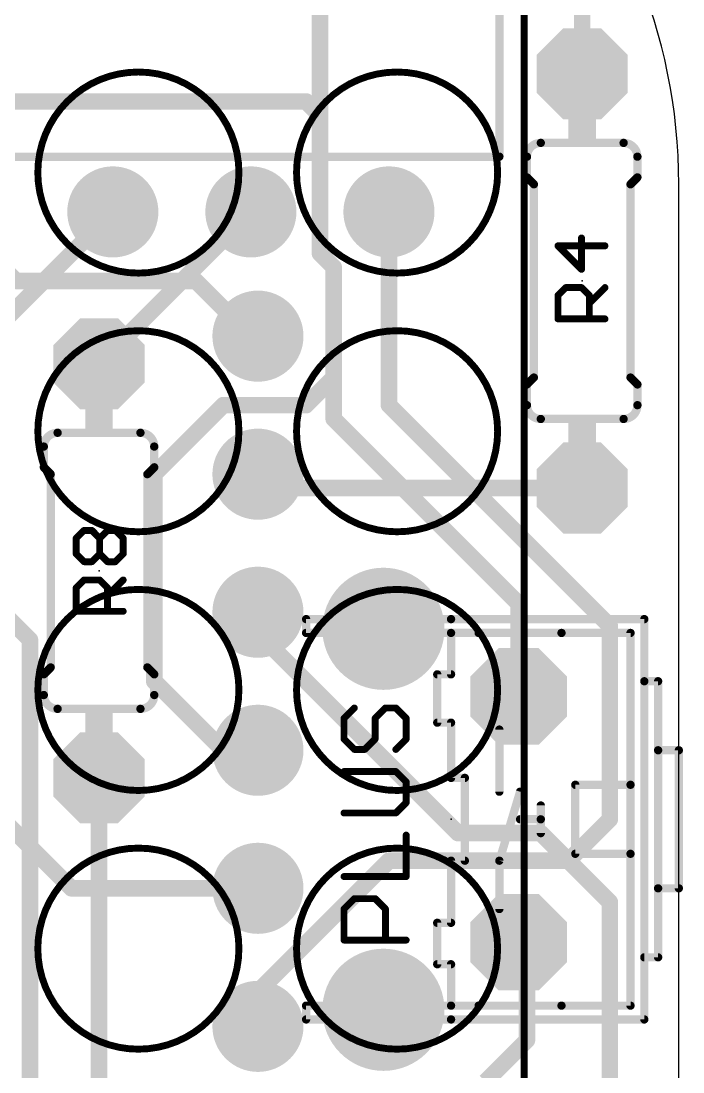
# Model space of a CAD drawing. Extents: x -21.9 to 21.9, y -25.4 to 25.4.
# Drawn here: x 9.74 to 21.92, y -4.65 to 14.69 of the extents above; entities that cross this region are included whole.
import ezdxf

# ---------------------------------------------------------------- set-up
doc = ezdxf.new("R2010")
doc.units = 0
for name, color, linetype in [('1', 12, 'CONTINUOUS'), ('16', 132, 'CONTINUOUS'), ('17', 110, 'CONTINUOUS'), ('20', 53, 'CONTINUOUS'), ('21', 253, 'CONTINUOUS'), ('23', 53, 'CONTINUOUS'), ('25', 253, 'CONTINUOUS'), ('51', 253, 'CONTINUOUS'), ('52', 6, 'CONTINUOUS')]:
    doc.layers.add(name, color=color, linetype=linetype)

# ---------------------------------------------------------------- blocks, each defined once
blk = doc.blocks.new('ROUNDP')
at = {"const_width": 0.5}
blk.add_lwpolyline([(0, -0.25, 1), (0, 0.25, 1), (0, -0.25)], format="xyb", dxfattribs=at)
blk = doc.blocks.new('OCTAGONP')
at = {"const_width": 0.5}
blk.add_lwpolyline([(-0.25, -0.1036), (-0.25, 0.1036), (-0.1036, 0.25), (0.1036, 0.25), (0.25, 0.1036), (0.25, -0.1036), (0.1036, -0.25), (-0.1036, -0.25), (-0.25, -0.1036), (-0.25, 0.1036)], dxfattribs=at)
blk = doc.blocks.new('RECT')
blk.add_solid([(-0.5, -0.5), (0.5, -0.5), (-0.5, 0.5), (0.5, 0.5)])

msp = doc.modelspace()

# ---------------------------------------------------------------- linework, layer by layer
at = {"layer": '1', "const_width": 0.3048}
for points in [[(14.986, 13.208), (1.778, 13.208)], [(15.24, 12.954), (14.986, 13.208)], [(15.24, 10.414), (15.24, 12.954)], [(16.51, 7.62), (16.51, 11.176)], [(9.652, 9.906), (8.89, 10.668)], [(15.494, 10.16), (15.24, 10.414)], [(15.494, 7.366), (15.494, 10.16)], [(9.652, 9.906), (12.954, 9.906)], [(12.954, 9.906), (13.97, 8.89)], [(13.97, 8.89), (14.1, 8.89)], [(14.1, 8.89), (14.224, 8.89)], [(16.51, 7.62), (20.574, 3.556)], [(18.8976, 3.9624), (15.494, 7.366)], [(18.8976, 2.2606), (18.8976, 3.9624)], [(20.574, 3.556), (20.574, 0)], [(8.636, 0.762), (10.668, -1.27)], [(20.574, 0), (19.812, -0.762)], [(16.51, -0.762), (14.073, -3.199)], [(19.812, -0.762), (16.51, -0.762)], [(10.668, -1.27), (14.1, -1.27)], [(14.1, -1.27), (14.224, -1.27)], [(19.05, -2.413), (18.8976, -2.2606)], [(19.05, -4.064), (19.05, -2.413)], [(14.073, -3.199), (14.1, -3.199)], [(14.1, -3.199), (14.1, -3.81)], [(18.288, -4.826), (19.05, -4.064)]]:
    msp.add_lwpolyline(points, dxfattribs=at)
at = {"layer": '1', "const_width": 0.1524}
for points in [[(15.0399, 13.2619, 1), (14.9321, 13.1541)], [(14.986, 13.1318, 1), (14.986, 13.2842)], [(15.3162, 12.954, 1), (15.1638, 12.954)], [(15.1861, 12.9001, 1), (15.2939, 13.0079)], [(16.5862, 11.176, 1), (16.4338, 11.176)], [(15.2939, 10.4679, 1), (15.1861, 10.3601)], [(15.1638, 10.414, 1), (15.3162, 10.414)], [(15.5702, 10.16, 1), (15.4178, 10.16)], [(15.4401, 10.1061, 1), (15.5479, 10.2139)], [(13.0079, 9.9599, 1), (12.9001, 9.8521)], [(12.954, 9.8298, 1), (12.954, 9.9822)], [(9.5981, 9.8521, 1), (9.7059, 9.9599)], [(13.97, 8.9662, 1), (13.97, 8.8138)], [(13.9161, 8.8361, 1), (14.0239, 8.9439)], [(14.1, 8.9662, 1), (14.1, 8.8138)], [(14.1, 8.8138, 1), (14.1, 8.9662)], [(14.224, 8.8138, 1), (14.224, 8.9662)], [(16.5639, 7.6739, 1), (16.4561, 7.5661)], [(16.4338, 7.62, 1), (16.5862, 7.62)], [(15.5479, 7.4199, 1), (15.4401, 7.3121)], [(15.4178, 7.366, 1), (15.5702, 7.366)], [(18.9738, 3.9624, 1), (18.8214, 3.9624)], [(18.8437, 3.9085, 1), (18.9515, 4.0163)], [(20.6502, 3.556, 1), (20.4978, 3.556)], [(20.5201, 3.5021, 1), (20.6279, 3.6099)], [(18.8214, 2.2606, 1), (18.9738, 2.2606)], [(20.4978, 0, 1), (20.6502, 0)], [(20.6279, -0.0539, 1), (20.5201, 0.0539)], [(16.51, -0.6858, 1), (16.51, -0.8382)], [(16.5639, -0.8159, 1), (16.4561, -0.7081)], [(19.7581, -0.7081, 1), (19.8659, -0.8159)], [(19.812, -0.8382, 1), (19.812, -0.6858)], [(10.668, -1.1938, 1), (10.668, -1.3462)], [(10.6141, -1.3239, 1), (10.7219, -1.2161)], [(14.1, -1.1938, 1), (14.1, -1.3462)], [(14.1, -1.3462, 1), (14.1, -1.1938)], [(14.224, -1.3462, 1), (14.224, -1.1938)], [(18.9515, -2.2067, 1), (18.8437, -2.3145)], [(19.1262, -2.413, 1), (18.9738, -2.413)], [(18.9961, -2.4669, 1), (19.1039, -2.3591)], [(14.073, -3.1228, 1), (14.073, -3.2752)], [(14.0191, -3.1451, 1), (14.1269, -3.2529)], [(14.1762, -3.199, 1), (14.0238, -3.199)], [(14.1, -3.2752, 1), (14.1, -3.1228)], [(14.0238, -3.81, 1), (14.1762, -3.81)], [(18.9738, -4.064, 1), (19.1262, -4.064)], [(19.1039, -4.1179, 1), (18.9961, -4.0101)]]:
    msp.add_lwpolyline(points, format="xyb", dxfattribs=at)
at = {"layer": '16', "const_width": 0.3048}
for points in [[(15.24, 10.414), (15.24, 17.526)], [(20.066, 13.716), (20.066, 15.494)], [(11.176, 8.382), (13.97, 11.176)], [(11.684, 10.922), (11.43, 11.176)], [(13.97, 11.176), (14.224, 11.176)], [(8.636, 8.382), (11.176, 10.922)], [(11.176, 10.922), (11.684, 10.922)], [(15.494, 10.16), (15.24, 10.414)], [(15.494, 8.128), (15.494, 10.16)], [(14.986, 7.62), (15.494, 8.128)], [(12.192, 6.35), (13.462, 7.62)], [(13.462, 7.62), (14.986, 7.62)], [(9.906, 3.302), (6.35, 6.858)], [(12.192, 2.54), (12.192, 6.35)], [(14.2, 6.35), (14.1, 6.35)], [(14.454, 6.096), (14.2, 6.35)], [(14.454, 6.096), (20.066, 6.096)], [(14.1, 3.426), (14.1, 3.81)], [(17.78, -0.254), (14.1, 3.426)], [(9.906, -6.604), (9.906, 3.302)], [(13.462, 1.27), (12.192, 2.54)], [(14.1, 1.27), (13.462, 1.27)], [(14.1, 1.27), (14.224, 1.27)], [(11.176, -6.096), (11.176, 0.762)], [(19.304, -0.254), (17.78, -0.254)], [(20.574, -1.524), (19.304, -0.254)], [(20.574, -5.588), (20.574, -1.524)]]:
    msp.add_lwpolyline(points, dxfattribs=at)
at = {"layer": '16', "const_width": 0.1524}
for points in [[(19.9898, 13.716, 1), (20.1422, 13.716)], [(11.4839, 11.2299, 1), (11.3761, 11.1221)], [(13.97, 11.2522, 1), (13.97, 11.0998)], [(14.0239, 11.1221, 1), (13.9161, 11.2299)], [(14.224, 11.0998, 1), (14.224, 11.2522)], [(11.176, 10.9982, 1), (11.176, 10.8458)], [(11.2299, 10.8681, 1), (11.1221, 10.9759)], [(11.6301, 10.8681, 1), (11.7379, 10.9759)], [(11.684, 10.8458, 1), (11.684, 10.9982)], [(15.2939, 10.4679, 1), (15.1861, 10.3601)], [(15.1638, 10.414, 1), (15.3162, 10.414)], [(15.5702, 10.16, 1), (15.4178, 10.16)], [(15.4401, 10.1061, 1), (15.5479, 10.2139)], [(11.1221, 8.4359, 1), (11.2299, 8.3281)], [(15.4178, 8.128, 1), (15.5702, 8.128)], [(15.5479, 8.0741, 1), (15.4401, 8.1819)], [(13.462, 7.6962, 1), (13.462, 7.5438)], [(13.5159, 7.5661, 1), (13.4081, 7.6739)], [(14.9321, 7.6739, 1), (15.0399, 7.5661)], [(14.986, 7.5438, 1), (14.986, 7.6962)], [(12.2682, 6.35, 1), (12.1158, 6.35)], [(12.1381, 6.4039, 1), (12.2459, 6.2961)], [(14.1, 6.4262, 1), (14.1, 6.2738)], [(14.2539, 6.4039, 1), (14.1461, 6.2961)], [(14.2, 6.2738, 1), (14.2, 6.4262)], [(14.454, 6.1722, 1), (14.454, 6.0198)], [(14.4001, 6.0421, 1), (14.5079, 6.1499)], [(20.066, 6.0198, 1), (20.066, 6.1722)], [(14.1762, 3.81, 1), (14.0238, 3.81)], [(14.1539, 3.4799, 1), (14.0461, 3.3721)], [(14.0238, 3.426, 1), (14.1762, 3.426)], [(9.9822, 3.302, 1), (9.8298, 3.302)], [(9.8521, 3.2481, 1), (9.9599, 3.3559)], [(12.2459, 2.5939, 1), (12.1381, 2.4861)], [(12.1158, 2.54, 1), (12.2682, 2.54)], [(13.462, 1.3462, 1), (13.462, 1.1938)], [(13.4081, 1.2161, 1), (13.5159, 1.3239)], [(14.1, 1.3462, 1), (14.1, 1.1938)], [(14.1, 1.1938, 1), (14.1, 1.3462)], [(14.224, 1.1938, 1), (14.224, 1.3462)], [(11.2522, 0.762, 1), (11.0998, 0.762)], [(17.78, -0.1778, 1), (17.78, -0.3302)], [(17.7261, -0.3079, 1), (17.8339, -0.2001)], [(19.3579, -0.2001, 1), (19.2501, -0.3079)], [(19.304, -0.3302, 1), (19.304, -0.1778)], [(20.6502, -1.524, 1), (20.4978, -1.524)], [(20.5201, -1.5779, 1), (20.6279, -1.4701)]]:
    msp.add_lwpolyline(points, format="xyb", dxfattribs=at)
at = {"layer": '20'}
msp.add_line((21.844, -11.684), (21.844, 11.684), dxfattribs=at)
msp.add_arc((11.684, 11.684), 10.16, 0, 90, dxfattribs=at)
at = {"layer": '21', "const_width": 0.1524}
for points in [[(18.542, 17.78), (18.542, 12.192)], [(19.304, 12.446), (20.828, 12.446)], [(-18.542, 12.192), (18.542, 12.192)], [(19.05, 12.192), (19.05, 11.811)], [(21.082, 12.192), (21.082, 11.811)], [(19.177, 11.684), (19.05, 11.811)], [(20.955, 11.684), (21.082, 11.811)], [(19.177, 8.128), (19.177, 11.684)], [(20.955, 8.128), (20.955, 11.684)], [(19.177, 8.128), (19.05, 8.001)], [(20.955, 8.128), (21.082, 8.001)], [(19.05, 7.62), (19.05, 8.001)], [(21.082, 7.62), (21.082, 8.001)], [(19.304, 7.366), (20.828, 7.366)], [(10.414, 7.112), (11.938, 7.112)], [(10.16, 6.858), (10.16, 6.477)], [(12.192, 6.858), (12.192, 6.477)], [(10.287, 6.35), (10.16, 6.477)], [(10.287, 2.794), (10.287, 6.35)], [(12.065, 6.35), (12.192, 6.477)], [(12.065, 2.794), (12.065, 6.35)], [(17.653, 3.683), (21.209, 3.683)], [(21.209, 3.683), (21.209, 2.54)], [(17.653, 2.667), (17.653, 3.429)], [(18.161, 3.429), (17.653, 3.429)], [(19.685, 3.429), (20.955, 3.429)], [(20.955, 0.635), (20.955, 3.429)], [(10.287, 2.794), (10.16, 2.667)], [(10.16, 2.286), (10.16, 2.667)], [(12.065, 2.794), (12.192, 2.667)], [(12.192, 2.286), (12.192, 2.667)], [(17.399, 1.778), (17.399, 2.667)], [(17.653, 2.667), (17.399, 2.667)], [(21.209, 2.54), (21.463, 2.54)], [(21.209, 2.54), (21.209, -3.683)], [(21.463, 1.27), (21.463, 2.54)], [(10.414, 2.032), (11.938, 2.032)], [(17.653, 1.778), (17.399, 1.778)], [(17.653, 0.762), (17.653, 1.778)], [(21.463, -1.27), (21.463, 1.27)], [(21.463, 1.27), (21.844, 1.27)], [(21.844, -1.27), (21.844, 1.27)], [(17.653, 0.762), (17.907, 0.762)], [(17.907, -0.762), (17.907, 0.762)], [(19.939, -0.635), (19.939, 0.635)], [(20.955, 0.635), (19.939, 0.635)], [(20.955, -0.635), (20.955, 0.635)], [(20.955, -0.635), (19.939, -0.635)], [(20.955, -3.429), (20.955, -0.635)], [(17.653, -1.905), (17.653, -0.762)], [(17.907, -0.762), (17.653, -0.762)], [(21.463, -2.54), (21.463, -1.27)], [(21.463, -1.27), (21.844, -1.27)], [(17.399, -2.667), (17.399, -1.905)], [(17.653, -1.905), (17.399, -1.905)], [(21.209, -2.54), (21.463, -2.54)], [(17.399, -2.667), (17.653, -2.667)], [(17.653, -3.429), (17.653, -2.667)], [(18.161, -3.429), (17.653, -3.429)], [(19.685, -3.429), (20.955, -3.429)], [(17.653, -3.683), (21.209, -3.683)]]:
    msp.add_lwpolyline(points, dxfattribs=at)
at = {"layer": '21'}
for points, const_width in [([(19.304, 12.446, 0.4142), (19.05, 12.192)], 0.1524), ([(19.304, 12.4841, 1), (19.304, 12.4079)], 0.0762), ([(19.304, 12.4079, 1), (19.304, 12.4841)], 0.0762), ([(21.082, 12.192, 0.4142), (20.828, 12.446)], 0.1524), ([(20.828, 12.4841, 1), (20.828, 12.4079)], 0.0762), ([(20.828, 12.4079, 1), (20.828, 12.4841)], 0.0762), ([(18.5039, 12.192, 1), (18.5801, 12.192)], 0.0762), ([(18.542, 12.1539, 1), (18.542, 12.2301)], 0.0762), ([(19.0881, 12.192, 1), (19.0119, 12.192)], 0.0762), ([(19.0119, 12.192, 1), (19.0881, 12.192)], 0.0762), ([(21.1201, 12.192, 1), (21.0439, 12.192)], 0.0762), ([(21.0439, 12.192, 1), (21.1201, 12.192)], 0.0762), ([(19.0119, 11.811, 1), (19.0881, 11.811)], 0.0762), ([(19.0769, 11.8379, 1), (19.0231, 11.7841)], 0.0762), ([(21.0439, 11.811, 1), (21.1201, 11.811)], 0.0762), ([(21.1089, 11.7841, 1), (21.0551, 11.8379)], 0.0762), ([(19.2151, 11.684, 1), (19.1389, 11.684)], 0.0762), ([(19.1501, 11.6571, 1), (19.2039, 11.7109)], 0.0762), ([(20.9931, 11.684, 1), (20.9169, 11.684)], 0.0762), ([(20.9281, 11.7109, 1), (20.9819, 11.6571)], 0.0762), ([(19.1389, 8.128, 1), (19.2151, 8.128)], 0.0762), ([(19.2039, 8.1011, 1), (19.1501, 8.1549)], 0.0762), ([(20.9169, 8.128, 1), (20.9931, 8.128)], 0.0762), ([(20.9819, 8.1549, 1), (20.9281, 8.1011)], 0.0762), ([(19.0881, 8.001, 1), (19.0119, 8.001)], 0.0762), ([(19.0231, 8.0279, 1), (19.0769, 7.9741)], 0.0762), ([(21.1201, 8.001, 1), (21.0439, 8.001)], 0.0762), ([(21.0551, 7.9741, 1), (21.1089, 8.0279)], 0.0762), ([(19.05, 7.62, 0.4142), (19.304, 7.366)], 0.1524), ([(19.0881, 7.62, 1), (19.0119, 7.62)], 0.0762), ([(19.0119, 7.62, 1), (19.0881, 7.62)], 0.0762), ([(20.828, 7.366, 0.4142), (21.082, 7.62)], 0.1524), ([(21.1201, 7.62, 1), (21.0439, 7.62)], 0.0762), ([(21.0439, 7.62, 1), (21.1201, 7.62)], 0.0762), ([(19.304, 7.4041, 1), (19.304, 7.3279)], 0.0762), ([(19.304, 7.3279, 1), (19.304, 7.4041)], 0.0762), ([(20.828, 7.4041, 1), (20.828, 7.3279)], 0.0762), ([(20.828, 7.3279, 1), (20.828, 7.4041)], 0.0762), ([(10.414, 7.112, 0.4142), (10.16, 6.858)], 0.1524), ([(10.414, 7.1501, 1), (10.414, 7.0739)], 0.0762), ([(10.414, 7.0739, 1), (10.414, 7.1501)], 0.0762), ([(12.192, 6.858, 0.4142), (11.938, 7.112)], 0.1524), ([(11.938, 7.1501, 1), (11.938, 7.0739)], 0.0762), ([(11.938, 7.0739, 1), (11.938, 7.1501)], 0.0762), ([(10.1981, 6.858, 1), (10.1219, 6.858)], 0.0762), ([(10.1219, 6.858, 1), (10.1981, 6.858)], 0.0762), ([(12.2301, 6.858, 1), (12.1539, 6.858)], 0.0762), ([(12.1539, 6.858, 1), (12.2301, 6.858)], 0.0762), ([(10.1219, 6.477, 1), (10.1981, 6.477)], 0.0762), ([(10.1869, 6.5039, 1), (10.1331, 6.4501)], 0.0762), ([(10.3251, 6.35, 1), (10.2489, 6.35)], 0.0762), ([(10.2601, 6.3231, 1), (10.3139, 6.3769)], 0.0762), ([(12.1031, 6.35, 1), (12.0269, 6.35)], 0.0762), ([(12.0381, 6.3769, 1), (12.0919, 6.3231)], 0.0762), ([(12.1539, 6.477, 1), (12.2301, 6.477)], 0.0762), ([(12.2189, 6.4501, 1), (12.1651, 6.5039)], 0.0762), ([(17.653, 3.7211, 1), (17.653, 3.6449)], 0.0762), ([(21.2471, 3.683, 1), (21.1709, 3.683)], 0.0762), ([(21.209, 3.6449, 1), (21.209, 3.7211)], 0.0762), ([(17.6911, 3.429, 1), (17.6149, 3.429)], 0.0762), ([(17.653, 3.4671, 1), (17.653, 3.3909)], 0.0762), ([(18.161, 3.3909, 1), (18.161, 3.4671)], 0.0762), ([(19.685, 3.4671, 1), (19.685, 3.3909)], 0.0762), ([(20.9931, 3.429, 1), (20.9169, 3.429)], 0.0762), ([(20.955, 3.3909, 1), (20.955, 3.4671)], 0.0762), ([(10.1981, 2.667, 1), (10.1219, 2.667)], 0.0762), ([(10.1331, 2.6939, 1), (10.1869, 2.6401)], 0.0762), ([(10.2489, 2.794, 1), (10.3251, 2.794)], 0.0762), ([(10.3139, 2.7671, 1), (10.2601, 2.8209)], 0.0762), ([(12.0269, 2.794, 1), (12.1031, 2.794)], 0.0762), ([(12.0919, 2.8209, 1), (12.0381, 2.7671)], 0.0762), ([(12.2301, 2.667, 1), (12.1539, 2.667)], 0.0762), ([(12.1651, 2.6401, 1), (12.2189, 2.6939)], 0.0762), ([(17.4371, 2.667, 1), (17.3609, 2.667)], 0.0762), ([(17.399, 2.7051, 1), (17.399, 2.6289)], 0.0762), ([(17.653, 2.6289, 1), (17.653, 2.7051)], 0.0762), ([(17.6149, 2.667, 1), (17.6911, 2.667)], 0.0762), ([(21.209, 2.5781, 1), (21.209, 2.5019)], 0.0762), ([(21.2471, 2.54, 1), (21.1709, 2.54)], 0.0762), ([(21.1709, 2.54, 1), (21.2471, 2.54)], 0.0762), ([(21.5011, 2.54, 1), (21.4249, 2.54)], 0.0762), ([(21.463, 2.5019, 1), (21.463, 2.5781)], 0.0762), ([(10.16, 2.286, 0.4142), (10.414, 2.032)], 0.1524), ([(10.1981, 2.286, 1), (10.1219, 2.286)], 0.0762), ([(10.1219, 2.286, 1), (10.1981, 2.286)], 0.0762), ([(11.938, 2.032, 0.4142), (12.192, 2.286)], 0.1524), ([(12.2301, 2.286, 1), (12.1539, 2.286)], 0.0762), ([(12.1539, 2.286, 1), (12.2301, 2.286)], 0.0762), ([(10.414, 2.0701, 1), (10.414, 1.9939)], 0.0762), ([(10.414, 1.9939, 1), (10.414, 2.0701)], 0.0762), ([(11.938, 2.0701, 1), (11.938, 1.9939)], 0.0762), ([(11.938, 1.9939, 1), (11.938, 2.0701)], 0.0762), ([(17.399, 1.8161, 1), (17.399, 1.7399)], 0.0762), ([(17.3609, 1.778, 1), (17.4371, 1.778)], 0.0762), ([(17.6911, 1.778, 1), (17.6149, 1.778)], 0.0762), ([(17.653, 1.7399, 1), (17.653, 1.8161)], 0.0762), ([(21.5011, 1.27, 1), (21.4249, 1.27)], 0.0762), ([(21.463, 1.3081, 1), (21.463, 1.2319)], 0.0762), ([(21.4249, 1.27, 1), (21.5011, 1.27)], 0.0762), ([(21.8821, 1.27, 1), (21.8059, 1.27)], 0.0762), ([(21.844, 1.2319, 1), (21.844, 1.3081)], 0.0762), ([(17.653, 0.8001, 1), (17.653, 0.7239)], 0.0762), ([(17.6149, 0.762, 1), (17.6911, 0.762)], 0.0762), ([(17.9451, 0.762, 1), (17.8689, 0.762)], 0.0762), ([(17.907, 0.7239, 1), (17.907, 0.8001)], 0.0762), ([(19.9771, 0.635, 1), (19.9009, 0.635)], 0.0762), ([(19.939, 0.6731, 1), (19.939, 0.5969)], 0.0762), ([(20.9931, 0.635, 1), (20.9169, 0.635)], 0.0762), ([(20.9169, 0.635, 1), (20.9931, 0.635)], 0.0762), ([(20.955, 0.5969, 1), (20.955, 0.6731)], 0.0762), ([(19.939, -0.5969, 1), (19.939, -0.6731)], 0.0762), ([(20.9931, -0.635, 1), (20.9169, -0.635)], 0.0762), ([(20.955, -0.6731, 1), (20.955, -0.5969)], 0.0762), ([(17.6911, -0.762, 1), (17.6149, -0.762)], 0.0762), ([(17.653, -0.7239, 1), (17.653, -0.8001)], 0.0762), ([(17.8689, -0.762, 1), (17.9451, -0.762)], 0.0762), ([(17.907, -0.8001, 1), (17.907, -0.7239)], 0.0762), ([(19.9009, -0.635, 1), (19.9771, -0.635)], 0.0762), ([(20.9169, -0.635, 1), (20.9931, -0.635)], 0.0762), ([(21.5011, -1.27, 1), (21.4249, -1.27)], 0.0762), ([(21.463, -1.2319, 1), (21.463, -1.3081)], 0.0762), ([(21.4249, -1.27, 1), (21.5011, -1.27)], 0.0762), ([(21.8059, -1.27, 1), (21.8821, -1.27)], 0.0762), ([(21.844, -1.3081, 1), (21.844, -1.2319)], 0.0762), ([(17.4371, -1.905, 1), (17.3609, -1.905)], 0.0762), ([(17.399, -1.8669, 1), (17.399, -1.9431)], 0.0762), ([(17.6149, -1.905, 1), (17.6911, -1.905)], 0.0762), ([(17.653, -1.9431, 1), (17.653, -1.8669)], 0.0762), ([(21.209, -2.5019, 1), (21.209, -2.5781)], 0.0762), ([(21.4249, -2.54, 1), (21.5011, -2.54)], 0.0762), ([(21.463, -2.5781, 1), (21.463, -2.5019)], 0.0762), ([(17.399, -2.6289, 1), (17.399, -2.7051)], 0.0762), ([(17.3609, -2.667, 1), (17.4371, -2.667)], 0.0762), ([(17.6911, -2.667, 1), (17.6149, -2.667)], 0.0762), ([(17.653, -2.7051, 1), (17.653, -2.6289)], 0.0762), ([(17.653, -3.3909, 1), (17.653, -3.4671)], 0.0762), ([(17.6149, -3.429, 1), (17.6911, -3.429)], 0.0762), ([(18.161, -3.4671, 1), (18.161, -3.3909)], 0.0762), ([(19.685, -3.3909, 1), (19.685, -3.4671)], 0.0762), ([(20.9169, -3.429, 1), (20.9931, -3.429)], 0.0762), ([(20.955, -3.4671, 1), (20.955, -3.3909)], 0.0762), ([(17.653, -3.6449, 1), (17.653, -3.7211)], 0.0762), ([(21.1709, -3.683, 1), (21.2471, -3.683)], 0.0762), ([(21.209, -3.7211, 1), (21.209, -3.6449)], 0.0762)]:
    msp.add_lwpolyline(points, format="xyb", dxfattribs=dict(at, const_width=const_width))
at = {"layer": '23'}
for p in [(20.066, 9.906), (11.176, 4.572), (17.653, 0)]:
    msp.add_point(p, dxfattribs=at)
at = {"layer": '25', "const_width": 0.127}
for points in [[(20.0529, 10.1196), (20.0529, 10.6959)], [(20.4851, 10.5518), (19.6208, 10.5518)], [(19.6208, 10.5518), (20.0529, 10.1196)], [(19.6208, 9.6397), (19.7648, 9.7837)], [(19.6208, 9.2075), (19.6208, 9.6397)], [(19.7648, 9.7837), (20.0529, 9.7837)], [(20.0529, 9.7837), (20.197, 9.6397)], [(20.197, 9.4956), (20.4851, 9.7837)], [(20.197, 9.6397), (20.197, 9.2075)], [(20.4851, 9.2075), (19.6208, 9.2075)], [(10.7562, 5.1715), (10.9002, 5.3156)], [(10.7562, 4.8834), (10.7562, 5.1715)], [(10.9002, 5.3156), (11.0443, 5.3156)], [(11.0443, 5.3156), (11.1883, 5.1715)], [(11.1883, 5.1715), (11.3324, 5.3156)], [(11.1883, 4.8834), (11.1883, 5.1715)], [(11.3324, 5.3156), (11.4764, 5.3156)], [(11.4764, 5.3156), (11.6205, 5.1715)], [(11.6205, 5.1715), (11.6205, 4.8834)], [(10.9002, 4.7394), (10.7562, 4.8834)], [(11.1883, 4.8834), (11.0443, 4.7394)], [(11.3324, 4.7394), (11.1883, 4.8834)], [(11.6205, 4.8834), (11.4764, 4.7394)], [(11.0443, 4.7394), (10.9002, 4.7394)], [(11.4764, 4.7394), (11.3324, 4.7394)], [(10.7562, 4.2594), (10.9002, 4.4035)], [(10.9002, 4.4035), (11.1883, 4.4035)], [(11.1883, 4.4035), (11.3324, 4.2594)], [(11.3324, 4.1154), (11.6205, 4.4035)], [(10.7562, 3.8272), (10.7562, 4.2594)], [(11.3324, 4.2594), (11.3324, 3.8272)], [(11.6205, 3.8272), (10.7562, 3.8272)], [(15.8742, 2.0483), (15.6835, 1.8577)], [(16.2555, 1.8577), (16.4462, 2.0483)], [(16.4462, 2.0483), (16.6368, 2.0483)], [(16.6368, 2.0483), (16.8275, 1.8577)], [(15.6835, 1.8577), (15.6835, 1.4764)], [(16.2555, 1.4764), (16.2555, 1.8577)], [(16.8275, 1.8577), (16.8275, 1.4764)], [(15.6835, 1.4764), (15.8742, 1.2857)], [(16.0648, 1.2857), (16.2555, 1.4764)], [(16.8275, 1.4764), (16.6368, 1.2857)], [(15.8742, 1.2857), (16.0648, 1.2857)], [(16.6368, 0.8789), (15.6835, 0.8789)], [(16.8275, 0.6883), (16.6368, 0.8789)], [(16.8275, 0.307), (16.8275, 0.6883)], [(16.6368, 0.1163), (16.8275, 0.307)], [(15.6835, 0.1163), (16.6368, 0.1163)], [(16.8275, -1.0531), (16.8275, -0.2905)], [(15.6835, -1.0531), (16.8275, -1.0531)], [(15.6835, -1.6505), (15.8742, -1.4599)], [(15.8742, -1.4599), (16.2555, -1.4599)], [(16.2555, -1.4599), (16.4462, -1.6505)], [(15.6835, -2.2225), (15.6835, -1.6505)], [(16.4462, -1.6505), (16.4462, -2.2225)], [(16.8275, -2.2225), (15.6835, -2.2225)]]:
    msp.add_lwpolyline(points, dxfattribs=at)
at = {"layer": '25', "const_width": 0.0635}
for points in [[(20.0847, 10.6959, 1), (20.0212, 10.6959)], [(19.6208, 10.5836, 1), (19.6208, 10.52)], [(19.6432, 10.5743, 1), (19.5983, 10.5293)], [(20.4851, 10.52, 1), (20.4851, 10.5836)], [(20.0212, 10.1196, 1), (20.0847, 10.1196)], [(20.0305, 10.0972, 1), (20.0754, 10.1421)], [(19.6525, 9.6397, 1), (19.589, 9.6397)], [(19.5983, 9.6621, 1), (19.6432, 9.6172)], [(19.7648, 9.8155, 1), (19.7648, 9.752)], [(19.7873, 9.7613, 1), (19.7424, 9.8062)], [(20.0754, 9.8062, 1), (20.0305, 9.7613)], [(20.0529, 9.752, 1), (20.0529, 9.8155)], [(20.2287, 9.6397, 1), (20.1652, 9.6397)], [(20.1745, 9.6172, 1), (20.2194, 9.6621)], [(20.5076, 9.7613, 1), (20.4626, 9.8062)], [(20.1745, 9.5181, 1), (20.2194, 9.4732)], [(19.6208, 9.2393, 1), (19.6208, 9.1757)], [(19.589, 9.2075, 1), (19.6525, 9.2075)], [(20.1652, 9.2075, 1), (20.2287, 9.2075)], [(20.4851, 9.1757, 1), (20.4851, 9.2393)], [(10.7879, 5.1715, 1), (10.7244, 5.1715)], [(10.7337, 5.194, 1), (10.7786, 5.1491)], [(10.9002, 5.3473, 1), (10.9002, 5.2838)], [(10.9227, 5.2931, 1), (10.8778, 5.338)], [(11.0667, 5.338, 1), (11.0218, 5.2931)], [(11.0443, 5.2838, 1), (11.0443, 5.3473)], [(11.2201, 5.1715, 1), (11.1566, 5.1715)], [(11.1659, 5.194, 1), (11.2108, 5.1491)], [(11.1659, 5.1491, 1), (11.2108, 5.194)], [(11.3324, 5.3473, 1), (11.3324, 5.2838)], [(11.3548, 5.2931, 1), (11.3099, 5.338)], [(11.4989, 5.338, 1), (11.454, 5.2931)], [(11.4764, 5.2838, 1), (11.4764, 5.3473)], [(11.6523, 5.1715, 1), (11.5887, 5.1715)], [(11.598, 5.1491, 1), (11.643, 5.194)], [(10.7244, 4.8834, 1), (10.7879, 4.8834)], [(10.7786, 4.9059, 1), (10.7337, 4.861)], [(11.1566, 4.8834, 1), (11.2201, 4.8834)], [(11.2108, 4.9059, 1), (11.1659, 4.861)], [(11.2108, 4.861, 1), (11.1659, 4.9059)], [(11.5887, 4.8834, 1), (11.6523, 4.8834)], [(11.643, 4.861, 1), (11.598, 4.9059)], [(10.9002, 4.7711, 1), (10.9002, 4.7076)], [(10.8778, 4.7169, 1), (10.9227, 4.7618)], [(11.0218, 4.7618, 1), (11.0667, 4.7169)], [(11.0443, 4.7076, 1), (11.0443, 4.7711)], [(11.3324, 4.7711, 1), (11.3324, 4.7076)], [(11.3099, 4.7169, 1), (11.3548, 4.7618)], [(11.454, 4.7618, 1), (11.4989, 4.7169)], [(11.4764, 4.7076, 1), (11.4764, 4.7711)], [(10.9002, 4.4352, 1), (10.9002, 4.3717)], [(10.9227, 4.381, 1), (10.8778, 4.4259)], [(11.2108, 4.4259, 1), (11.1659, 4.381)], [(11.1883, 4.3717, 1), (11.1883, 4.4352)], [(11.643, 4.381, 1), (11.598, 4.4259)], [(10.7879, 4.2594, 1), (10.7244, 4.2594)], [(10.7337, 4.2819, 1), (10.7786, 4.237)], [(11.3641, 4.2594, 1), (11.3006, 4.2594)], [(11.3099, 4.237, 1), (11.3548, 4.2819)], [(11.3099, 4.1378, 1), (11.3548, 4.0929)], [(10.7562, 3.859, 1), (10.7562, 3.7955)], [(11.6205, 3.7955, 1), (11.6205, 3.859)], [(10.7244, 3.8272, 1), (10.7879, 3.8272)], [(11.3006, 3.8272, 1), (11.3641, 3.8272)], [(15.8966, 2.0259, 1), (15.8517, 2.0708)], [(16.4462, 2.0801, 1), (16.4462, 2.0166)], [(16.4686, 2.0259, 1), (16.4237, 2.0708)], [(16.6593, 2.0708, 1), (16.6144, 2.0259)], [(16.6368, 2.0166, 1), (16.6368, 2.0801)], [(15.7153, 1.8577, 1), (15.6518, 1.8577)], [(15.6611, 1.8801, 1), (15.706, 1.8352)], [(16.2873, 1.8577, 1), (16.2238, 1.8577)], [(16.2331, 1.8801, 1), (16.278, 1.8352)], [(16.8592, 1.8577, 1), (16.7958, 1.8577)], [(16.805, 1.8352, 1), (16.85, 1.8801)], [(15.706, 1.4988, 1), (15.6611, 1.4539)], [(15.6518, 1.4764, 1), (15.7153, 1.4764)], [(16.2238, 1.4764, 1), (16.2873, 1.4764)], [(16.278, 1.4539, 1), (16.2331, 1.4988)], [(16.7958, 1.4764, 1), (16.8592, 1.4764)], [(16.85, 1.4539, 1), (16.805, 1.4988)], [(15.8742, 1.3174, 1), (15.8742, 1.2539)], [(15.8517, 1.2632, 1), (15.8966, 1.3081)], [(16.0424, 1.3081, 1), (16.0873, 1.2632)], [(16.0648, 1.2539, 1), (16.0648, 1.3174)], [(16.6144, 1.3081, 1), (16.6593, 1.2632)], [(15.6835, 0.9107, 1), (15.6835, 0.8472)], [(16.6593, 0.9014, 1), (16.6144, 0.8565)], [(16.6368, 0.8472, 1), (16.6368, 0.9107)], [(16.8592, 0.6883, 1), (16.7958, 0.6883)], [(16.805, 0.6658, 1), (16.85, 0.7107)], [(16.7958, 0.307, 1), (16.8592, 0.307)], [(16.85, 0.2845, 1), (16.805, 0.3294)], [(15.6835, 0.148, 1), (15.6835, 0.0845)], [(16.6144, 0.1387, 1), (16.6593, 0.0938)], [(16.6368, 0.0845, 1), (16.6368, 0.148)], [(16.8592, -0.2905, 1), (16.7958, -0.2905)], [(15.6835, -1.0214, 1), (15.6835, -1.0849)], [(16.7958, -1.0531, 1), (16.8592, -1.0531)], [(16.8275, -1.0849, 1), (16.8275, -1.0214)], [(15.8742, -1.4281, 1), (15.8742, -1.4916)], [(15.8966, -1.4823, 1), (15.8517, -1.4374)], [(16.278, -1.4374, 1), (16.2331, -1.4823)], [(16.2555, -1.4916, 1), (16.2555, -1.4281)], [(15.7153, -1.6505, 1), (15.6518, -1.6505)], [(15.6611, -1.6281, 1), (15.706, -1.673)], [(16.4779, -1.6505, 1), (16.4144, -1.6505)], [(16.4237, -1.673, 1), (16.4686, -1.6281)], [(15.6835, -2.1907, 1), (15.6835, -2.2543)], [(15.6518, -2.2225, 1), (15.7153, -2.2225)], [(16.4144, -2.2225, 1), (16.4779, -2.2225)], [(16.8275, -2.2543, 1), (16.8275, -2.1907)]]:
    msp.add_lwpolyline(points, format="xyb", dxfattribs=at)
at = {"layer": '51'}
for points, const_width in [([(20.066, 13.716), (20.066, 12.827)], 0.508), ([(11.176, 8.382), (11.176, 7.493)], 0.508), ([(20.066, 6.096), (20.066, 6.985)], 0.508), ([(14.986, 3.683), (17.653, 3.683)], 0.1524), ([(14.986, 3.429), (14.986, 3.683)], 0.1524), ([(17.653, 3.429), (14.986, 3.429)], 0.1524), ([(18.161, 3.429), (19.685, 3.429)], 0.1524), ([(11.176, 0.762), (11.176, 1.651)], 0.508), ([(18.542, 0.508), (18.542, 1.651)], 0.1524), ([(18.542, -0.762), (18.923, 0.508)], 0.1524), ([(19.304, 0), (19.304, 0.254)], 0.1524), ([(18.923, 0), (19.304, 0)], 0.1524), ([(19.304, -0.254), (19.304, 0)], 0.1524), ([(18.542, -1.651), (18.542, -0.762)], 0.1524), ([(14.986, -3.683), (14.986, -3.429)], 0.1524), ([(14.986, -3.429), (17.653, -3.429)], 0.1524), ([(18.161, -3.429), (19.685, -3.429)], 0.1524), ([(17.653, -3.683), (14.986, -3.683)], 0.1524)]:
    msp.add_lwpolyline(points, dxfattribs=dict(at, const_width=const_width))
for points, const_width in [([(20.193, 13.716, 1), (19.939, 13.716)], 0.254), ([(19.939, 12.827, 1), (20.193, 12.827)], 0.254), ([(11.303, 8.382, 1), (11.049, 8.382)], 0.254), ([(11.049, 7.493, 1), (11.303, 7.493)], 0.254), ([(20.193, 6.985, 1), (19.939, 6.985)], 0.254), ([(19.939, 6.096, 1), (20.193, 6.096)], 0.254), ([(14.986, 3.7211, 1), (14.986, 3.6449)], 0.0762), ([(15.0241, 3.683, 1), (14.9479, 3.683)], 0.0762), ([(17.653, 3.6449, 1), (17.653, 3.7211)], 0.0762), ([(14.986, 3.4671, 1), (14.986, 3.3909)], 0.0762), ([(17.653, 3.3909, 1), (17.653, 3.4671)], 0.0762), ([(18.161, 3.4671, 1), (18.161, 3.3909)], 0.0762), ([(19.685, 3.3909, 1), (19.685, 3.4671)], 0.0762), ([(14.9479, 3.429, 1), (15.0241, 3.429)], 0.0762), ([(11.303, 1.651, 1), (11.049, 1.651)], 0.254), ([(18.5801, 1.651, 1), (18.5039, 1.651)], 0.0762), ([(11.049, 0.762, 1), (11.303, 0.762)], 0.254), ([(18.9595, 0.4971, 1), (18.8865, 0.5189)], 0.0762), ([(18.5039, 0.508, 1), (18.5801, 0.508)], 0.0762), ([(19.3421, 0.254, 1), (19.2659, 0.254)], 0.0762), ([(18.923, 0.0381, 1), (18.923, -0.0381)], 0.0762), ([(19.3421, 0, 1), (19.2659, 0)], 0.0762), ([(19.2659, 0, 1), (19.3421, 0)], 0.0762), ([(19.304, -0.0381, 1), (19.304, 0.0381)], 0.0762), ([(19.2659, -0.254, 1), (19.3421, -0.254)], 0.0762), ([(18.5801, -0.762, 1), (18.5039, -0.762)], 0.0762), ([(18.5055, -0.7511, 1), (18.5785, -0.7729)], 0.0762), ([(18.5039, -1.651, 1), (18.5801, -1.651)], 0.0762), ([(15.0241, -3.429, 1), (14.9479, -3.429)], 0.0762), ([(14.986, -3.3909, 1), (14.986, -3.4671)], 0.0762), ([(17.653, -3.4671, 1), (17.653, -3.3909)], 0.0762), ([(18.161, -3.3909, 1), (18.161, -3.4671)], 0.0762), ([(19.685, -3.4671, 1), (19.685, -3.3909)], 0.0762), ([(14.986, -3.6449, 1), (14.986, -3.7211)], 0.0762), ([(14.9479, -3.683, 1), (15.0241, -3.683)], 0.0762), ([(17.653, -3.7211, 1), (17.653, -3.6449)], 0.0762)]:
    msp.add_lwpolyline(points, format="xyb", dxfattribs=dict(at, const_width=const_width))
at = {"layer": '52', "const_width": 0.127}
msp.add_lwpolyline([(19, -19), (19, 19)], dxfattribs=at)
for points in [[(11.9, 10.05, 1), (11.9, 13.75, 1), (11.9, 10.05)], [(16.66, 10.05, 1), (16.66, 13.75, 1), (16.66, 10.05)], [(11.9, 5.29, 1), (11.9, 8.99, 1), (11.9, 5.29)], [(16.66, 5.29, 1), (16.66, 8.99, 1), (16.66, 5.29)], [(11.9, 0.53, 1), (11.9, 4.23, 1), (11.9, 0.53)], [(16.66, 0.53, 1), (16.66, 4.23, 1), (16.66, 0.53)], [(11.9, -4.23, 1), (11.9, -0.53, 1), (11.9, -4.23)], [(16.66, -4.23, 1), (16.66, -0.53, 1), (16.66, -4.23)]]:
    msp.add_lwpolyline(points, format="xyb", dxfattribs=at)

# ---------------------------------------------------------------- block references
at = {"layer": '17'}
for name, p, xscale, yscale, rotation in [('OCTAGONP', (20.066, 13.716), 1.6764, 1.6764, 270), ('OCTAGONP', (20.066, 13.716), 1.6764, 1.6764, 270), ('ROUNDP', (20.066, 13.716), 1.3208, 1.3208, 270), ('ROUNDP', (11.43, 11.176), 1.6764, 1.6764, 90), ('ROUNDP', (11.43, 11.176), 1.6764, 1.6764, 90), ('ROUNDP', (13.97, 11.176), 1.6764, 1.6764, 90), ('ROUNDP', (13.97, 11.176), 1.6764, 1.6764, 90), ('ROUNDP', (16.51, 11.176), 1.6764, 1.6764, 90), ('ROUNDP', (16.51, 11.176), 1.6764, 1.6764, 90), ('ROUNDP', (11.43, 11.176), 1.3208, 1.3208, 90), ('ROUNDP', (13.97, 11.176), 1.3208, 1.3208, 90), ('ROUNDP', (16.51, 11.176), 1.3208, 1.3208, 90), ('ROUNDP', (14.1, 8.89), 1.6764, 1.6764, 270), ('ROUNDP', (14.1, 8.89), 1.6764, 1.6764, 270), ('ROUNDP', (14.1, 8.89), 1.308, 1.308, 270), ('OCTAGONP', (11.176, 8.382), 1.6764, 1.6764, 270), ('OCTAGONP', (11.176, 8.382), 1.6764, 1.6764, 270), ('ROUNDP', (11.176, 8.382), 1.3208, 1.3208, 270), ('ROUNDP', (14.1, 6.35), 1.6764, 1.6764, 270), ('ROUNDP', (14.1, 6.35), 1.6764, 1.6764, 270), ('ROUNDP', (14.1, 6.35), 1.308, 1.308, 270), ('OCTAGONP', (20.066, 6.096), 1.6764, 1.6764, 270), ('OCTAGONP', (20.066, 6.096), 1.6764, 1.6764, 270), ('ROUNDP', (20.066, 6.096), 1.3208, 1.3208, 270), ('ROUNDP', (14.1, 3.81), 1.6764, 1.6764, 270), ('ROUNDP', (14.1, 3.81), 1.6764, 1.6764, 270), ('ROUNDP', (14.1, 3.81), 1.308, 1.308, 270), ('ROUNDP', (16.4084, 3.5052), 2.2479, 2.2479, 90), ('ROUNDP', (16.4084, 3.5052), 2.2479, 2.2479, 90), ('ROUNDP', (16.4084, 3.5052), 2.2479, 2.2479, 90), ('OCTAGONP', (18.8976, 2.2606), 1.778, 1.778, 90), ('OCTAGONP', (18.8976, 2.2606), 1.778, 1.778, 90), ('ROUNDP', (18.8976, 2.2606), 1.524, 1.524, 90), ('ROUNDP', (14.1, 1.27), 1.6764, 1.6764, 270), ('ROUNDP', (14.1, 1.27), 1.6764, 1.6764, 270), ('ROUNDP', (14.1, 1.27), 1.308, 1.308, 270), ('OCTAGONP', (11.176, 0.762), 1.6764, 1.6764, 270), ('OCTAGONP', (11.176, 0.762), 1.6764, 1.6764, 270), ('ROUNDP', (11.176, 0.762), 1.3208, 1.3208, 270), ('ROUNDP', (14.1, -1.27), 1.6764, 1.6764, 270), ('ROUNDP', (14.1, -1.27), 1.6764, 1.6764, 270), ('ROUNDP', (14.1, -1.27), 1.308, 1.308, 270), ('OCTAGONP', (18.8976, -2.2606), 1.778, 1.778, 90), ('OCTAGONP', (18.8976, -2.2606), 1.778, 1.778, 90), ('ROUNDP', (18.8976, -2.2606), 1.524, 1.524, 90), ('ROUNDP', (16.4084, -3.5052), 2.2479, 2.2479, 90), ('ROUNDP', (16.4084, -3.5052), 2.2479, 2.2479, 90), ('ROUNDP', (16.4084, -3.5052), 2.2479, 2.2479, 90), ('ROUNDP', (14.1, -3.81), 1.6764, 1.6764, 270), ('ROUNDP', (14.1, -3.81), 1.6764, 1.6764, 270), ('ROUNDP', (14.1, -3.81), 1.308, 1.308, 270)]:
    msp.add_blockref(name, p, dxfattribs=dict(at, xscale=xscale, yscale=yscale, rotation=rotation))
at = {"layer": '21', "xscale": 0.381, "yscale": 0.508, "rotation": 270}
for p in [(20.066, 12.6365), (11.176, 7.3025), (20.066, 7.1755), (11.176, 1.8415)]:
    msp.add_blockref('RECT', p, dxfattribs=at)

doc.saveas('drawing.dxf')
